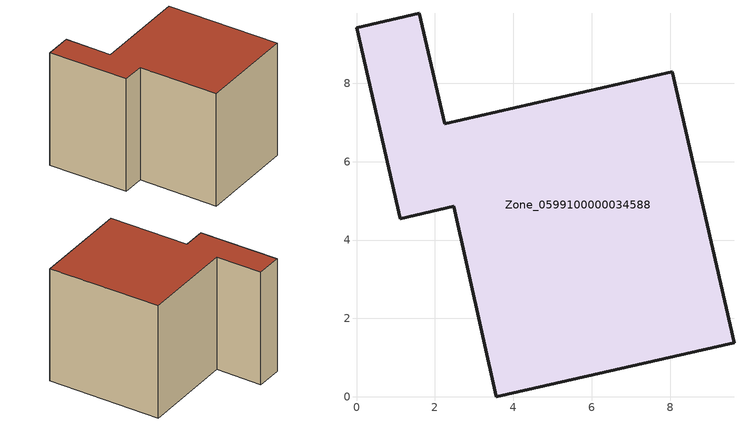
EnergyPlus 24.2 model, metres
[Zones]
Zone_0599100000034588
 floor ground (C_G): 1.12,4.55 0,9.42 1.6,9.79 2.25,6.96 8.06,8.29 9.63,1.38 3.57,0 2.48,4.86 z0
 wall outside (C_F): 2.25,6.96 1.6,9.79 0,9.42 1.12,4.55 2.48,4.86 3.57,0 9.63,1.38 8.06,8.29 2.25,6.96 z0:7.3
 roof outside (C_R): 9.63,1.38 8.06,8.29 2.25,6.96 1.6,9.79 0,9.42 1.12,4.55 2.48,4.86 3.57,0 z7.3
[BUILDING]
Pand.0599100000034588: North Axis=0; Terrain=City; Loads Convergence Tolerance Value=0.04; Temperature Convergence Tolerance Value=0.4; Solar Distribution=FullExterior; Maximum Number of Warmup Days=25; Minimum Number of Warmup Days=1
[Site:Location]
Rotterdam.The.Hague.AP_ZH_NLD Design_Conditions: Latitude=51.96; Longitude=4.45; Time Zone=1; Elevation=-4.5
[SITE:GROUNDTEMPERATURE:BUILDINGSURFACE]
18, 18, 18, 18, 18, 18, 18, 18, 18, 18, 18, 18
[MATERIAL] Thermal Absorptance=0.9; Solar Absorptance=0.7; Visible Absorptance=0.7
Name | Roughness | Thickness | Conductivity | Density | Specific Heat
G.TC.1946-1964 | MediumSmooth | 0.15 | 1 | 540 | 1210
F.TC.1946-1964 | Rough | 0.3 | 0.857143 | 1920 | 840
R.TC.1946-1964 | MediumRough | 0.2 | 0.235294 | 1500 | 1000
[CONSTRUCTION]
C_G: G.TC.1946-1964
C_F: F.TC.1946-1964
C_R: R.TC.1946-1964
[ZONE]
Zone_0599100000034588: Type=1; Multiplier=1; Ceiling Height=Autocalculate; Volume=Autocalculate; Floor Area=autocalculate; Part of Total Floor Area=Yes
[ZONEINFILTRATION:DESIGNFLOWRATE]
Infil_Zone_0599100000034588: Zone or ZoneList or Space or SpaceList=Zone_0599100000034588; Schedule=AlwaysOn; Design Flow Rate Calculation Method=Flow/Area; Flow Rate per Floor Area=0.003; Constant Term Coefficient=1; Temperature Term Coefficient=0; Velocity Term Coefficient=0; Velocity Squared Term Coefficient=0
[HVACTEMPLATE:ZONE:IDEALLOADSAIRSYSTEM]
Zone_0599100000034588: Maximum Heating Supply Air Temperature=50; Minimum Cooling Supply Air Temperature=13; Maximum Heating Supply Air Humidity Ratio=0.0156; Minimum Cooling Supply Air Humidity Ratio=0.0077; Heating Limit=NoLimit; Cooling Limit=NoLimit; Dehumidification Control Type=ConstantSensibleHeatRatio; Cooling Sensible Heat Ratio=0.7; Dehumidification Setpoint=60; Humidification Control Type=None; Humidification Setpoint=30; Outdoor Air Method=None; Outdoor Air Flow Rate per Person=0.00944; Outdoor Air Flow Rate per Zone Floor Area=0; Outdoor Air Flow Rate per Zone=0; Demand Controlled Ventilation Type=None; Outdoor Air Economizer Type=NoEconomizer; Heat Recovery Type=None; Sensible Heat Recovery Effectiveness=0.7; Latent Heat Recovery Effectiveness=0.65
[ZONECONTROL:THERMOSTAT]
ThermostatControl_Zone_0599100000034588: Zone or ZoneList=Zone_0599100000034588; Control Type Schedule=DualSetpointControlType; Control 1=Thermostat_Zone_0599100000034588; Temperature Difference Between Cutout And Setpoint=0
[THERMOSTATSETPOINT:DUALSETPOINT]
Thermostat_Zone_0599100000034588: Heating Setpoint Temperature Schedule=HeatingSetpoint_Zone_0599100000034588; Cooling Setpoint Temperature Schedule=CoolingSetpoint_Zone_0599100000034588
[SCHEDULE:COMPACT]
HeatingSetpoint_Zone_0599100000034588: Through: 12/31, For: AllDays, Until: 24:00, 21
CoolingSetpoint_Zone_0599100000034588: Through: 12/31, For: AllDays, Until: 24:00, 24
DualSetpointControlType: Through: 12/31, For: AllDays, Until: 24:00, 4
AlwaysOn: Through: 12/31, For: AllDays, Until: 24:00, 1
